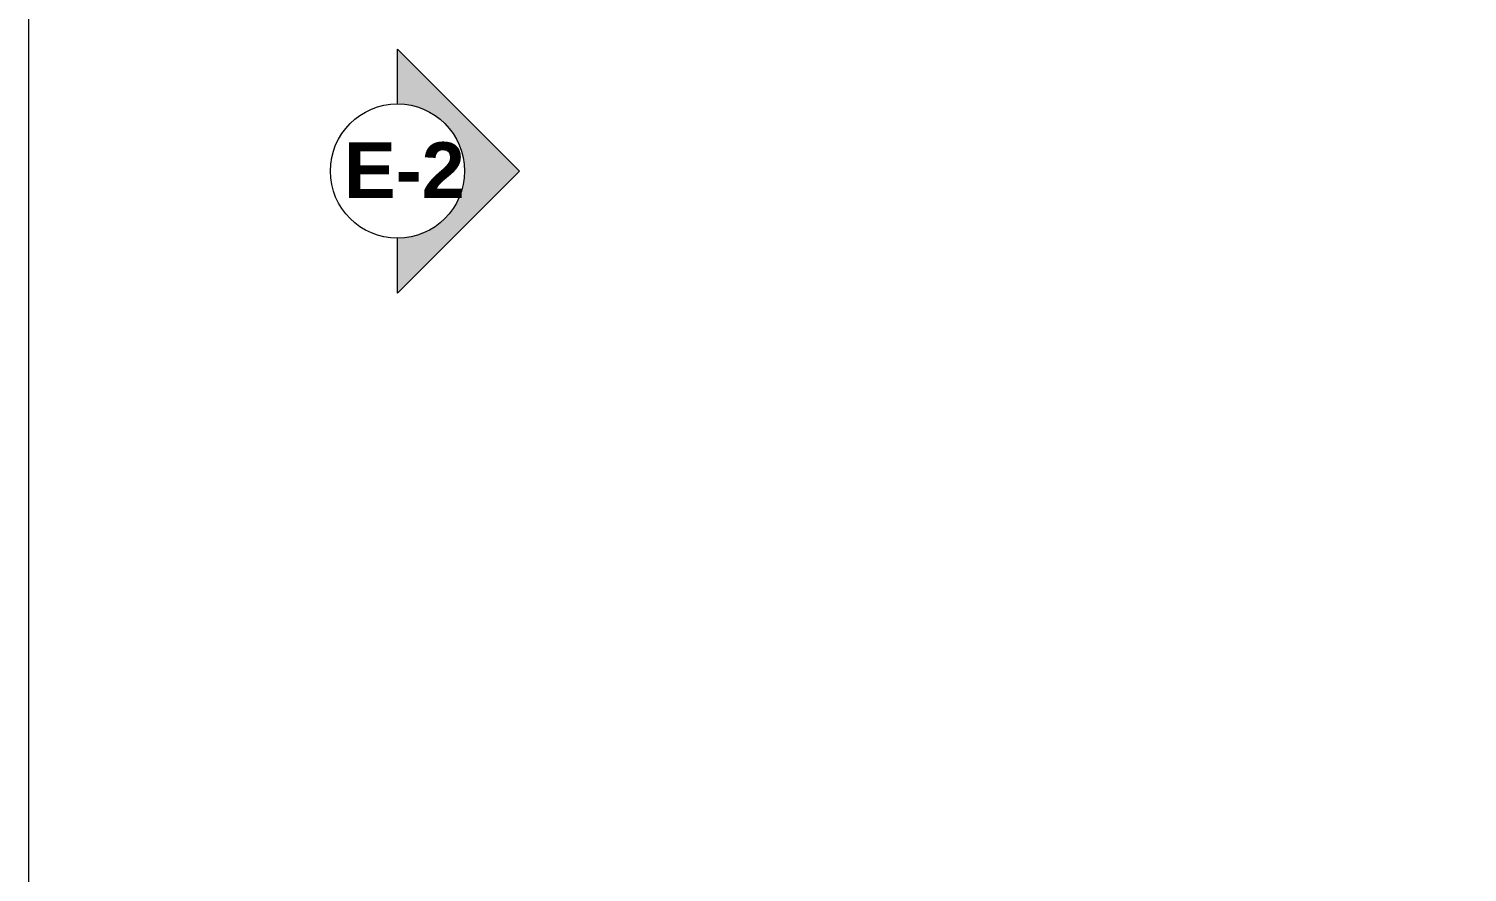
# Model space of a CAD drawing. Header units: metres. Extents: x 0 to 43.1, y 0 to 32.6.
# Drawn here: x 0 to 10.35, y 12.9 to 18.97 of the extents above; entities that cross this region are included whole.
import ezdxf

# ---------------------------------------------------------------- set-up
doc = ezdxf.new("R2010")
doc.units = ezdxf.units.M
doc.layers.add('Ceco.NET 54', color=254, linetype='Continuous', lineweight=9)
doc.layers.add('names', color=7, linetype='Continuous', lineweight=60)
doc.styles.add('AMBIENTE', font='ARIALBD.TTF', dxfattribs={"height": 0.2})

msp = doc.modelspace()

# ---------------------------------------------------------------- hatches: boundary and pattern name
at = {"layer": 'Ceco.NET 54', "ltscale": 0.3}
msp.add_hatch(color=256, dxfattribs=at).paths.add_polyline_path([(2.653, 17.46), (2.653, 17.065), (3.531, 17.943), (2.653, 18.821), (2.653, 18.426, -0.414214), (3.137, 17.943, -0.414214)])

# ---------------------------------------------------------------- linework, layer by layer
for p, q in [((2.653, 18.821), (3.531, 17.943)), ((2.653, 18.426), (2.653, 18.821)), ((3.531, 17.943), (2.653, 17.065)), ((2.653, 17.065), (2.653, 17.46))]:
    msp.add_line(p, q, dxfattribs=at)
msp.add_lwpolyline([(43.1, 0), (0, 0), (0, 32.6), (43.1, 32.6)], dxfattribs=at)
msp.add_circle((2.653, 17.943), 0.483, dxfattribs=at)

# ---------------------------------------------------------------- texts
at = {"layer": 'names', "ltscale": 0.3, "insert": (2.268, 18.15), "char_height": 0.4, "width": 0.4062, "attachment_point": 1, "style": 'AMBIENTE'}
msp.add_mtext('E-2', dxfattribs=at)

doc.saveas('drawing.dxf')
